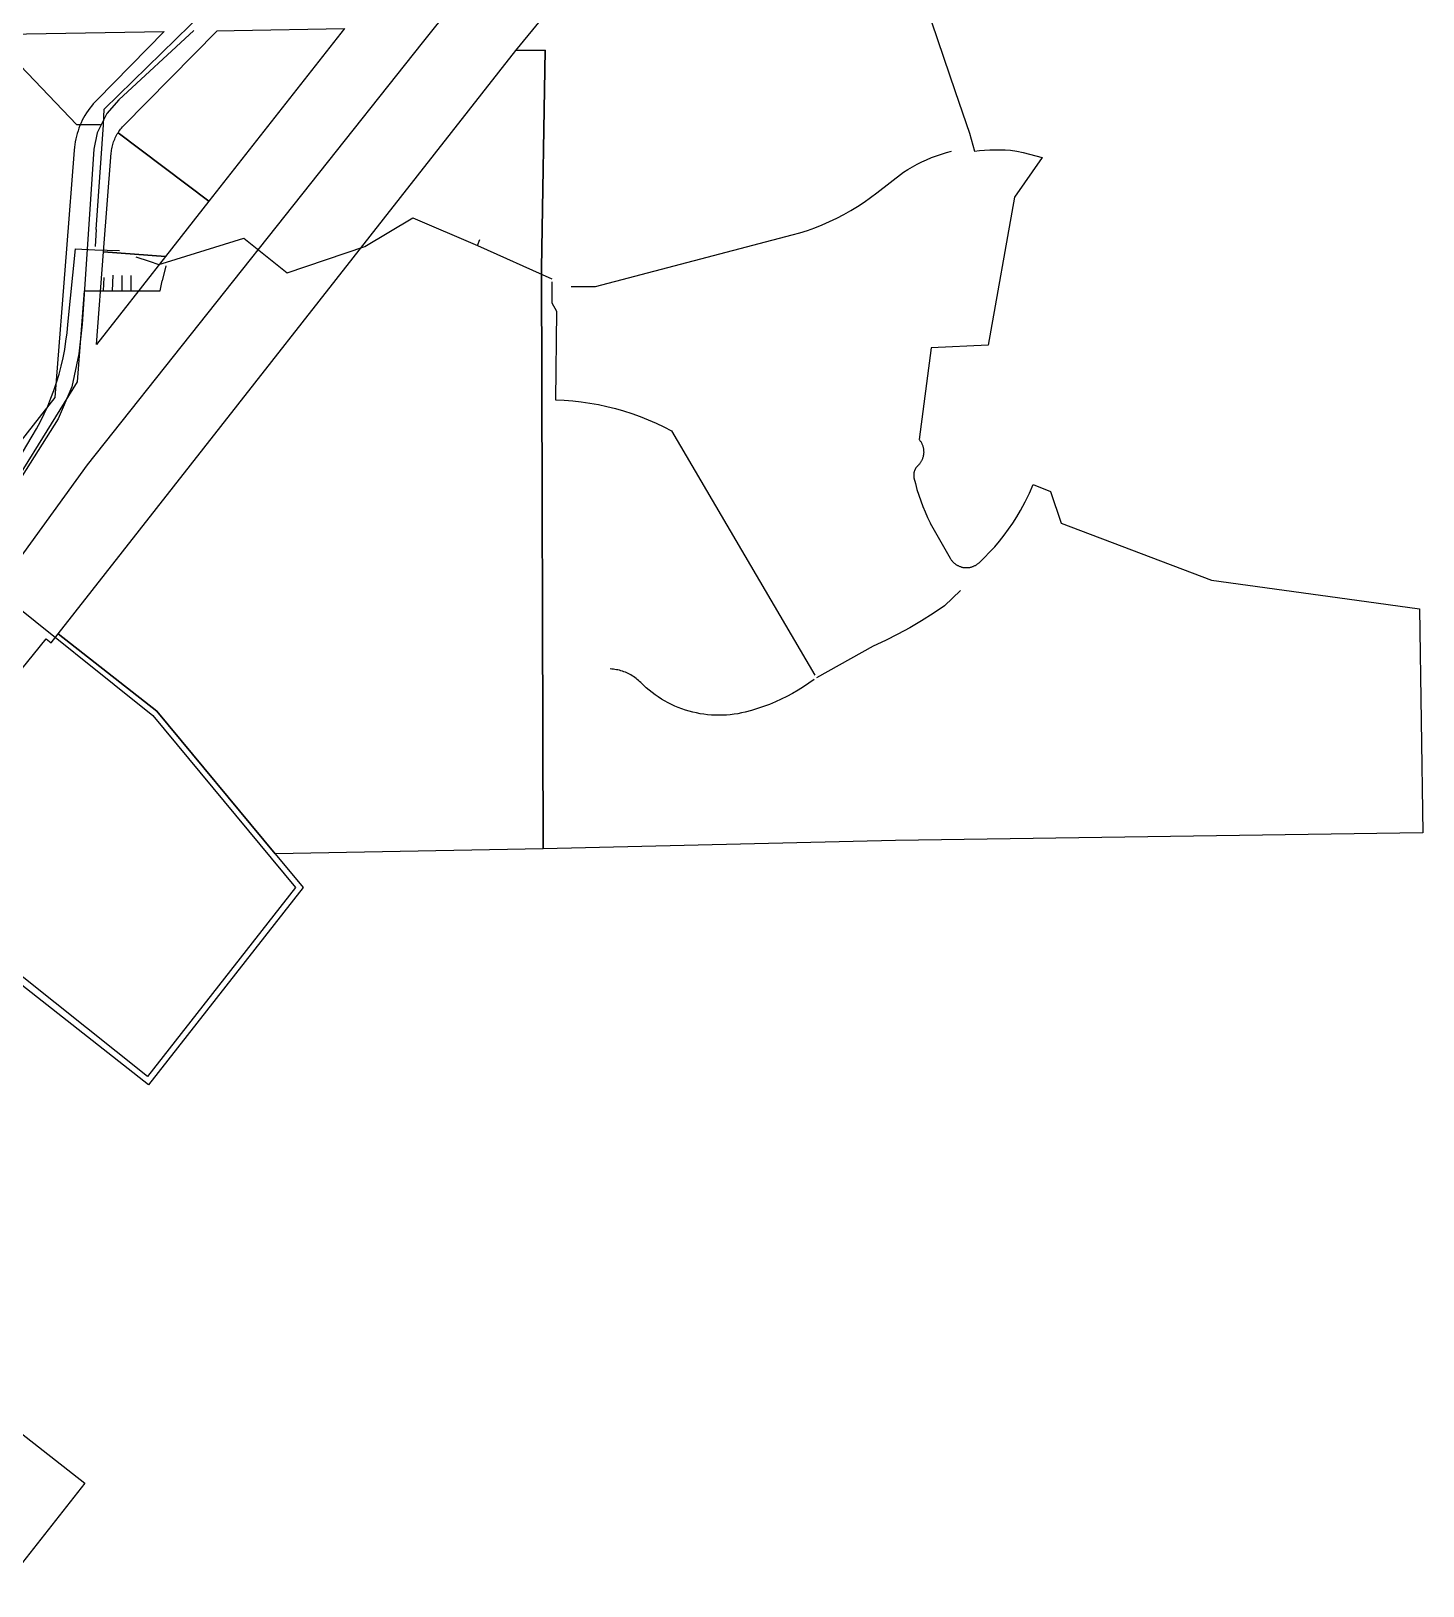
# Model space of a CAD drawing. Extents: x 1876309 to 1899261, y 443723 to 466661.
# Drawn here: x 1894183 to 1896423, y 460522 to 463025 of the extents above; entities that cross this region are included whole.
import ezdxf

# ---------------------------------------------------------------- set-up
doc = ezdxf.new("R2010")
doc.units = 0
doc.header["$MEASUREMENT"] = 0
for name, color, linetype in [('Parcels', 31, 'Continuous'), ('Roads', 7, 'Continuous'), ('Waterlines', 5, 'Continuous')]:
    doc.layers.add(name, color=color, linetype=linetype)

msp = doc.modelspace()

# ---------------------------------------------------------------- linework, layer by layer
at = {"layer": 'Parcels'}
for points in [[(1895623, 463067), (1895670.4, 462927.7), (1895693.1, 462860.9), (1895701.1, 462831.7), (1895709.3, 462832.8), (1895717.6, 462833.5), (1895725.9, 462834), (1895734.2, 462834.2), (1895742.5, 462834.2), (1895750.8, 462833.9), (1895759.1, 462833.4), (1895769.4, 462831.6), (1895779.7, 462829.5), (1895789.9, 462827.1), (1895800, 462824.4), (1895810.1, 462821.5), (1895765.7, 462757.9), (1895723.4, 462519.3), (1895631.5, 462515.2), (1895612.2, 462367.7), (1895612.8, 462366.9), (1895613.5, 462366), (1895614.1, 462365.1), (1895614.7, 462364.2), (1895615.2, 462363.3), (1895615.8, 462362.4), (1895616.3, 462361.4), (1895616.7, 462360.5), (1895617.1, 462359.5), (1895617.5, 462358.5), (1895617.9, 462357.5), (1895618.2, 462356.4), (1895618.5, 462355.4), (1895618.7, 462354.4), (1895619, 462353.3), (1895619.1, 462352.3), (1895619.3, 462351.2), (1895619.4, 462350.1), (1895619.4, 462349), (1895619.5, 462348), (1895619.5, 462346.9), (1895619.4, 462345.8), (1895619.4, 462344.8), (1895619.2, 462343.7), (1895619.1, 462342.6), (1895618.9, 462341.6), (1895618.7, 462340.5), (1895618.4, 462339.5), (1895618.1, 462338.5), (1895617.8, 462337.4), (1895617.4, 462336.4), (1895617, 462335.4), (1895616.6, 462334.5), (1895616.1, 462333.5), (1895615.6, 462332.5), (1895615.1, 462331.6), (1895614.5, 462330.7), (1895613.9, 462329.8), (1895613.3, 462328.9), (1895612.6, 462328.1), (1895611.9, 462327.3), (1895611.2, 462326.5), (1895610.5, 462325.7), (1895609.7, 462324.9), (1895609.2, 462324.5), (1895608.8, 462324), (1895608.3, 462323.4), (1895607.9, 462322.9), (1895607.4, 462322.4), (1895607, 462321.8), (1895606.7, 462321.2), (1895606.3, 462320.7), (1895606, 462320.1), (1895605.6, 462319.5), (1895605.3, 462318.8), (1895605.1, 462318.2), (1895604.8, 462317.6), (1895604.6, 462316.9), (1895604.4, 462316.3), (1895604.2, 462315.6), (1895604, 462315), (1895603.9, 462314.3), (1895603.7, 462313.6), (1895603.6, 462312.9), (1895603.6, 462312.2), (1895603.5, 462311.6), (1895603.5, 462310.9), (1895603.5, 462310.2), (1895603.5, 462309.5), (1895603.5, 462308.8), (1895603.6, 462308.1), (1895603.7, 462307.5), (1895603.8, 462306.8), (1895603.9, 462306.1), (1895606.2, 462296.7), (1895608.7, 462287.3), (1895611.5, 462278.1), (1895614.7, 462268.9), (1895618.1, 462259.8), (1895621.7, 462250.9), (1895625.7, 462242.1), (1895630, 462233.3), (1895630.1, 462233.1), (1895662.2, 462176.5), (1895662.7, 462175.6), (1895663.3, 462174.7), (1895663.9, 462173.9), (1895664.5, 462173), (1895665.1, 462172.2), (1895665.8, 462171.4), (1895666.5, 462170.7), (1895667.2, 462169.9), (1895668, 462169.2), (1895668.7, 462168.5), (1895669.5, 462167.9), (1895670.4, 462167.2), (1895671.2, 462166.6), (1895672.1, 462166.1), (1895673, 462165.5), (1895673.9, 462165), (1895674.8, 462164.5), (1895675.7, 462164.1), (1895676.7, 462163.6), (1895677.6, 462163.3), (1895678.6, 462162.9), (1895679.6, 462162.6), (1895680.6, 462162.3), (1895681.6, 462162.1), (1895682.6, 462161.8), (1895683.6, 462161.7), (1895684.7, 462161.5), (1895685.7, 462161.4), (1895686.7, 462161.3), (1895687.8, 462161.3), (1895688.8, 462161.3), (1895689.8, 462161.3), (1895690.9, 462161.4), (1895691.9, 462161.5), (1895692.9, 462161.7), (1895693.9, 462161.8), (1895695, 462162), (1895696, 462162.3), (1895697, 462162.6), (1895698, 462162.9), (1895698.9, 462163.2), (1895699.9, 462163.6), (1895700.8, 462164), (1895701.8, 462164.5), (1895702.7, 462165), (1895703.6, 462165.5), (1895704.5, 462166), (1895705.3, 462166.6), (1895706.2, 462167.2), (1895707, 462167.9), (1895707.8, 462168.5), (1895708.6, 462169.2), (1895717.3, 462177.5), (1895725.7, 462186.1), (1895733.8, 462194.9), (1895741.6, 462204.1), (1895749.1, 462213.5), (1895756.2, 462223.1), (1895763.1, 462233), (1895769.5, 462243.2), (1895775.6, 462253.5), (1895782.9, 462267.2), (1895789.6, 462281.2), (1895795.8, 462295.3), (1895823.4, 462283.7), (1895840.6, 462232.9), (1896082.7, 462141.3), (1896316.9, 462108.9), (1896417.5, 462095), (1896423.2, 461734.2), (1896423.2, 461734.2), (1895573.9, 461721.9), (1895006.9, 461708.7), (1895004.4, 462643.3), (1895010.3, 462994.5), (1894963.1, 462993.7), (1895303.2, 463408)], [(1893762.3, 463013.9), (1894396.6, 463024.4), (1894288.7, 462914.7), (1894285.6, 462911.4), (1894282.5, 462908), (1894279.6, 462904.4), (1894276.9, 462900.8), (1894274.2, 462897.1), (1894271.7, 462893.3), (1894269.3, 462889.5), (1894267.1, 462885.5), (1894265, 462881.5), (1894263, 462877.4), (1894261.2, 462873.2), (1894259.6, 462869), (1894258.1, 462864.7), (1894256.7, 462860.3), (1894255.5, 462856), (1894254.4, 462851.5), (1894253.5, 462847.1), (1894252.8, 462842.6), (1894252.2, 462838.1), (1894251.7, 462833.5), (1894239.4, 462674.6), (1894220.9, 462435.3), (1894141.2, 462333.7)]]:
    msp.add_lwpolyline(points, dxfattribs=at)
for points in [[(1894686.9, 463029.2), (1894468.9, 462751.3), (1894322.5, 462861.5), (1894323.9, 462863.4), (1894325.3, 462865.4), (1894326.7, 462867.2), (1894328.2, 462869.1), (1894329.8, 462870.9), (1894331.5, 462872.6), (1894482.2, 463025.8), (1894509.5, 463026.2), (1894686.9, 463029.2)], [(1895006.9, 461708.7), (1894575.3, 461700.8), (1894384.9, 461930), (1894226.2, 462054.5), (1894963.1, 462993.7), (1895010.3, 462994.5), (1895004.4, 462643.3), (1895006.9, 461708.7)], [(1894468.9, 462751.3), (1894399, 462662.2), (1894299.3, 462670), (1894311.6, 462828.9), (1894311.8, 462831.2), (1894312.1, 462833.5), (1894312.4, 462835.8), (1894312.9, 462838.1), (1894313.4, 462840.3), (1894314, 462842.5), (1894314.7, 462844.8), (1894315.4, 462847), (1894316.2, 462849.1), (1894317.1, 462851.3), (1894318.1, 462853.4), (1894319.1, 462855.4), (1894320.2, 462857.5), (1894321.3, 462859.5), (1894322.5, 462861.5), (1894468.9, 462751.3)], [(1894299.3, 462670), (1894399, 462662.2), (1894287.7, 462520.4), (1894299.3, 462670)], [(1893986.1, 461655.8), (1894011.2, 461685.9), (1893927.2, 461755), (1894126.5, 462009.1), (1894157, 461985.1), (1894207, 462046.7), (1894214.9, 462040.5), (1894226.2, 462054.5), (1894384.9, 461930), (1894575.3, 461700.8), (1894620.7, 461646.3), (1894371.6, 461328.8), (1894068.9, 461566.3), (1894080, 461580.4), (1894071.2, 461587.3), (1893986.1, 461655.8)], [(1894139.2, 460522), (1894059.8, 460637.1), (1894052.5, 460856.9), (1894268.9, 460687.2), (1894139.2, 460522)]]:
    msp.add_lwpolyline(points, close=True, dxfattribs=at)
at = {"layer": 'Roads'}
for points in [[(1895747.6, 465135.2), (1895702.5, 464681.9), (1895664, 464456.7), (1895617.6, 464294), (1895555.2, 464108), (1895501.3, 463984.8), (1895405.1, 463797.7), (1895298.3, 463634.6), (1895107.2, 463374.9), (1894812.1, 463006.2), (1894273, 462326.6), (1894126.3, 462124.8)], [(1894444.5, 463025.9), (1894323.8, 462914.5), (1894304.5, 462892.4), (1894288.9, 462861.1), (1894283.3, 462835.3), (1894264.9, 462553.5), (1894259.4, 462505.6), (1894248.3, 462452.2), (1894226.2, 462400.7), (1893993.6, 462034), (1893900.5, 461924.7), (1893835.7, 461835.7), (1893845, 461766)], [(1894126.3, 462124.8), (1894378.6, 461923.4), (1894608.4, 461646.4), (1894369.7, 461342.3), (1894072.1, 461579.2)]]:
    msp.add_lwpolyline(points, dxfattribs=at)
at = {"layer": 'Waterlines', "color": 5}
for p, q in [((1894287.4, 462705.7), (1894299, 462874)), ((1894287.4, 462705.7), (1894285.5, 462678.4)), ((1894901.2, 462680.1), (1894905.1, 462689.7)), ((1894351.1, 462661.6), (1894372.5, 462654.5)), ((1894901.2, 462680.1), (1895020.8, 462626.1)), ((1894299.2, 462606.7), (1894300.2, 462628.3)), ((1894313.8, 462607), (1894314.9, 462632.1)), ((1894329.1, 462607.2), (1894329.3, 462631.4)), ((1894343.7, 462607.2), (1894343.7, 462631.6))]:
    msp.add_line(p, q, dxfattribs=at)
at = {"layer": 'Waterlines', "color": 3}
for p, q in [((1894285.3, 462673.1), (1894325, 462672.1)), ((1894399.2, 462647.4), (1894393.6, 462622.8)), ((1894268.4, 462606.7), (1894299.2, 462606.7)), ((1894299.2, 462606.7), (1894313.8, 462607)), ((1894313.8, 462607), (1894329.1, 462607.2)), ((1894329.1, 462607.2), (1894343.7, 462607.2)), ((1894343.7, 462607.2), (1894359.7, 462607.2))]:
    msp.add_line(p, q, dxfattribs=at)
at = {"layer": 'Waterlines', "color": 5}
for points in [[(1894299, 462874), (1894300.3, 462899.6), (1894507.8, 463102.9), (1894520.2, 463115.4), (1894532.2, 463128.3), (1894543.7, 463141.6), (1894554.9, 463155.3), (1894565.5, 463169.3), (1894575.7, 463183.7), (1894585.4, 463198.4), (1894594.7, 463213.4), (1894603.4, 463228.7), (1894611.7, 463244.3), (1894619.4, 463260.1), (1894626.6, 463276.2), (1894719.5, 463614.5), (1894724.2, 463630.9), (1894729.5, 463647.1), (1894735.3, 463663.1), (1894741.5, 463678.9), (1894748.3, 463694.5), (1894755.5, 463709.9), (1894763.2, 463725.1), (1894771.4, 463740.1)], [(1894294.5, 462874), (1894256, 462874), (1894006, 463136), (1893469, 463449), (1893284, 463523)], [(1895052, 462614), (1895091, 462614), (1895408, 462697), (1895420.3, 462700.4), (1895432.4, 462704.3), (1895444.5, 462708.6), (1895456.3, 462713.3), (1895468, 462718.4), (1895479.5, 462723.9), (1895490.9, 462729.8), (1895502, 462736.1), (1895512.8, 462742.8), (1895523.5, 462749.8), (1895533.9, 462757.2), (1895544, 462765), (1895587, 462798), (1895594.2, 462802.5), (1895601.5, 462806.8), (1895609, 462810.8), (1895616.5, 462814.6), (1895624.2, 462818.1), (1895632.1, 462821.4), (1895640, 462824.5), (1895648, 462827.2), (1895656.1, 462829.8), (1895664.3, 462832)], [(1894400.4, 462653), (1894525.2, 462691.6), (1894594.6, 462635.7), (1894719.9, 462678.1), (1894797.1, 462724.4), (1894901.2, 462680.1)], [(1894184.2, 462372.9), (1894191.1, 462384.7), (1894197.6, 462396.7), (1894203.6, 462408.9), (1894209.3, 462421.3), (1894214.5, 462433.9), (1894219.3, 462446.6), (1894223.6, 462459.5), (1894227.5, 462472.6), (1894231, 462485.8), (1894234, 462499.1), (1894236.6, 462512.4), (1894238.7, 462525.9), (1894240.4, 462539.4), (1894241.6, 462553), (1894253.9, 462674.4), (1894285.3, 462673.1)], [(1894372.5, 462654.5), (1894388.2, 462649.2), (1894400.4, 462653)], [(1895020.8, 462621.4), (1895020.8, 462587.6), (1895028.5, 462574.1), (1895026.6, 462431.5), (1895040.5, 462430.9), (1895054.5, 462429.8), (1895068.3, 462428.3), (1895082.2, 462426.3), (1895095.9, 462423.9), (1895109.6, 462420.9), (1895123.1, 462417.6), (1895136.5, 462413.7), (1895149.8, 462409.4), (1895163, 462404.7), (1895175.9, 462399.5), (1895188.7, 462393.9), (1895201.3, 462387.8), (1895213.7, 462381.4), (1895444.4, 461988.2)], [(1893788.9, 462009.3), (1893790.9, 462008), (1893975.3, 462106.8), (1893984.1, 462111.7), (1893992.6, 462116.9), (1894001, 462122.3), (1894009.3, 462128), (1894017.3, 462134), (1894025.1, 462140.3), (1894032.7, 462146.8), (1894040.1, 462153.5), (1894047.3, 462160.5), (1894054.2, 462167.8), (1894060.9, 462175.2), (1894067.3, 462182.9), (1894073.5, 462190.8), (1894079.4, 462198.8), (1894085, 462207.1), (1894090.4, 462215.6), (1894095.5, 462224.2), (1894184.2, 462372.9)], [(1895678.5, 462124.6), (1895653, 462100), (1895634.8, 462087.5), (1895616.2, 462075.7), (1895597.2, 462064.5), (1895577.8, 462054), (1895558.1, 462044.2), (1895538, 462035), (1895446.8, 461984.1)], [(1895443, 461981.2), (1895434.7, 461975.2), (1895426.1, 461969.4), (1895417.4, 461964), (1895408.5, 461958.8), (1895399.4, 461954), (1895390.2, 461949.4), (1895380.8, 461945.2), (1895371.3, 461941.2), (1895361.7, 461937.6), (1895351.9, 461934.3), (1895342.1, 461931.4), (1895332.1, 461928.7), (1895326.2, 461927.4), (1895320.2, 461926.2), (1895314.2, 461925.3), (1895308.1, 461924.5), (1895302.1, 461924), (1895296, 461923.7), (1895289.9, 461923.6), (1895283.8, 461923.7), (1895277.7, 461924), (1895271.7, 461924.5), (1895265.6, 461925.3), (1895259.6, 461926.2), (1895253.6, 461927.3), (1895247.7, 461928.7), (1895241.8, 461930.2), (1895235.9, 461932), (1895230.2, 461934), (1895224.5, 461936.1), (1895218.9, 461938.5), (1895213.3, 461941), (1895207.9, 461943.8), (1895202.5, 461946.7), (1895197.3, 461949.8), (1895192.2, 461953.1), (1895187.1, 461956.5), (1895182.2, 461960.2), (1895177.5, 461964), (1895172.9, 461967.9), (1895168.4, 461972), (1895164, 461976.3), (1895162.2, 461978.1), (1895160.4, 461979.7), (1895158.5, 461981.4), (1895156.5, 461982.9), (1895154.5, 461984.4), (1895152.5, 461985.8), (1895150.4, 461987.2), (1895148.2, 461988.5), (1895146, 461989.7), (1895143.8, 461990.8), (1895141.6, 461991.9), (1895139.3, 461992.9), (1895136.9, 461993.8), (1895134.6, 461994.6), (1895132.2, 461995.3), (1895129.8, 461996), (1895127.3, 461996.6), (1895124.9, 461997), (1895122.4, 461997.5), (1895119.9, 461997.8), (1895117.5, 461998), (1895115, 461998.2)]]:
    msp.add_lwpolyline(points, dxfattribs=at)
at = {"layer": 'Waterlines', "color": 3}
for points in [[(1894359.7, 462607.2), (1894390.5, 462607.2), (1894393.6, 462622.8)], [(1894114.4, 462231), (1894257.1, 462460.4), (1894268.4, 462606.7)]]:
    msp.add_lwpolyline(points, dxfattribs=at)

doc.saveas('drawing.dxf')
